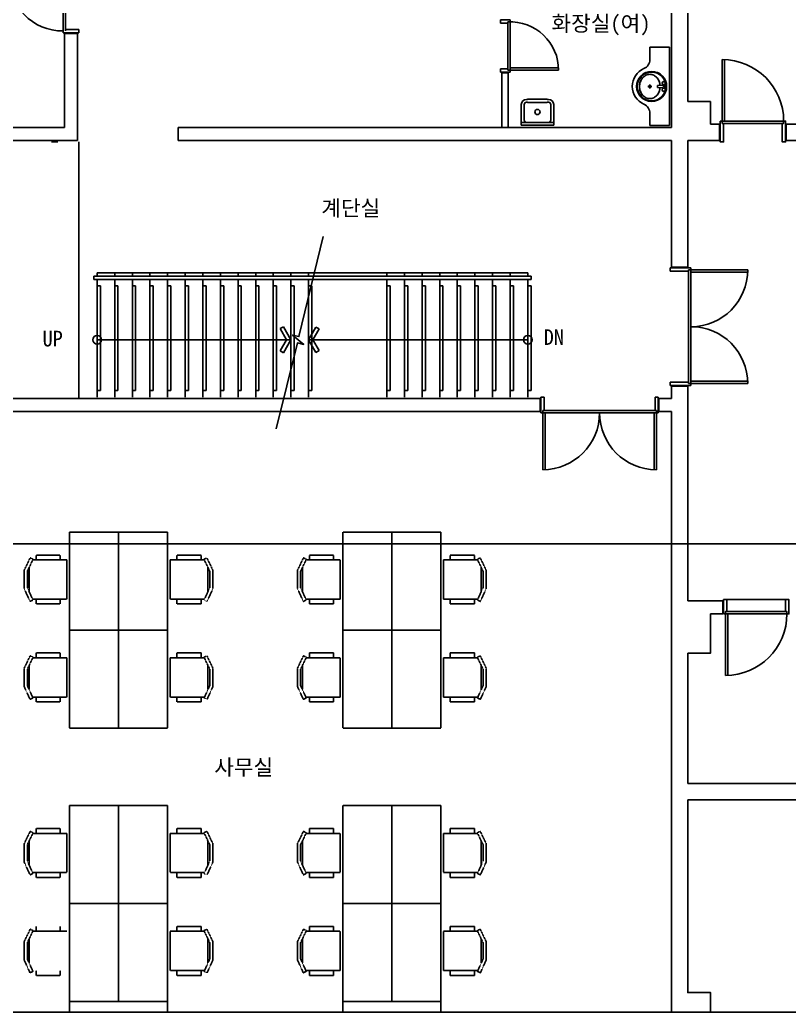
# Model space of a CAD drawing. Header units: millimetres. Extents: x 574471 to 622274, y -171951 to -139705.
# Drawn here: x 583750 to 595539, y -171711 to -156511 of the extents above; entities that cross this region are included whole.
import ezdxf
from ezdxf.enums import TextEntityAlignment as Align

# ---------------------------------------------------------------- set-up
doc = ezdxf.new("R2010")
doc.units = ezdxf.units.MM
doc.linetypes.add('A-CENTR01', pattern=[2, 1.25, -0.25, 0.25, -0.25])
doc.linetypes.add('HIDDEN', pattern=[0.375, 0.25, -0.125])
doc.layers.add('TX-PAPR', color=2, linetype='Continuous', plot=False)
doc.layers.add('TZ-BASE', color=253, linetype='Continuous')
doc.layers.add('TZ-MACL', color=6, linetype='A-CENTR01')
doc.styles.get("Standard").update_dxf_attribs({"font": 'GulimChe.ttf'})

# ---------------------------------------------------------------- blocks, each defined once
blk = doc.blocks.new('1UNIT07')
at = {"color": 0}
for p, q in [((500, 0), (0, 0)), ((0, 0), (0, -316.2048)), ((500, 0), (500, -316.2048)), ((8.8704, -44.352), (491.1296, -44.352)), ((44.352, -316.2048), (44.352, -79.8336)), ((452.3904, -316.2048), (452.3904, -79.8336)), ((79.8336, -351.6864), (97.5744, -351.6864)), ((79.8336, -396.0384), (97.5744, -396.0384)), ((97.5744, -347.2512), (399.168, -347.2512)), ((97.5744, -351.6864), (97.5744, -347.2512)), ((97.5744, -396.0384), (97.5744, -400.4736)), ((97.5744, -400.4736), (399.168, -400.4736)), ((399.168, -347.2512), (399.168, -351.6864)), ((399.168, -351.6864), (416.9088, -351.6864)), ((399.168, -396.0384), (416.9088, -396.0384)), ((399.168, -400.4736), (399.168, -396.0384))]:
    blk.add_line(p, q, dxfattribs=at)
blk.add_circle((248.3712, -204.0192), 39.9168, dxfattribs=at)
for centre, radius, start, end in [((8.8704, -35.4816), 8.8704, 180, 270), ((79.8336, -79.8336), 35.4816, 90, 180), ((416.9088, -79.8336), 35.4816, 0, 90), ((491.1296, -35.4816), 8.8704, 270, 0), ((79.8336, -316.2048), 79.8336, 180, 270), ((79.8336, -316.2048), 35.4816, 180, 270), ((416.9088, -316.2048), 35.4816, 270, 0), ((416.9088, -316.2048), 79.8336, 270, 0)]:
    blk.add_arc(centre, radius, start, end, dxfattribs=at)

msp = doc.modelspace()

# ---------------------------------------------------------------- linework, layer by layer
at = {"layer": 'TX-PAPR'}
msp.add_lwpolyline([(574470.7, -164536), (606310.7, -164536), (606310.7, -143896), (574470.7, -143896)], close=True, dxfattribs=at)
at = {"layer": 'TZ-BASE'}
for p, q in [((593733.7, -158161.2), (593733.7, -150311.2)), ((593983.7, -157761.2), (593983.7, -150711.2)), ((584413.7, -155875.8), (584413.7, -156681.8)), ((584449.6, -155861), (584449.6, -156661.3)), ((591113.7, -156511.2), (591263.7, -156511.2)), ((591113.7, -156511.2), (591113.7, -156561)), ((591227.8, -156540.5), (591227.8, -156561)), ((591263.7, -156540.5), (591227.8, -156540.5)), ((591227.8, -156540.5), (591227.8, -156561)), ((591227.8, -157281.8), (591227.8, -156540.5)), ((591263.7, -156511.2), (591263.7, -156540.5)), ((591263.7, -156540.5), (591263.7, -157281.8)), ((584413.7, -156711.2), (584413.7, -156681.8)), ((584653.7, -156711.2), (584413.7, -156711.2)), ((584449.6, -156661.3), (584653.7, -156661.3)), ((584449.6, -156681.8), (584449.6, -156661.3)), ((584653.7, -156711.2), (584653.7, -156661.3)), ((591227.8, -156561), (591113.7, -156561)), ((584433.7, -156721.2), (584633.7, -156721.2)), ((584433.7, -156721.2), (584433.7, -158161.2)), ((584633.7, -156721.2), (584633.7, -158361.2)), ((593403.7, -157120.4), (593403.7, -156931.2)), ((593403.7, -156931.2), (593703.7, -156931.2)), ((593703.7, -156931.2), (593703.7, -158131.2)), ((594513.1, -158061.2), (594513.1, -157119.9)), ((594548.3, -158061.2), (594548.3, -157120.6)), ((591113.7, -157261.3), (591113.7, -157311.2)), ((591113.7, -157261.3), (591227.8, -157261.3)), ((591263.7, -157311.2), (591113.7, -157311.2)), ((591227.8, -157261.3), (591227.8, -157281.8)), ((591227.8, -157281.8), (591263.7, -157281.8)), ((591263.7, -157246.6), (592004.1, -157246.6)), ((591263.7, -157246.6), (591263.7, -157281.8)), ((591263.7, -157281.8), (592005, -157281.8)), ((591263.7, -157281.8), (591263.7, -157311.2)), ((591133.7, -157321.2), (591133.7, -158161.2)), ((591233.7, -157321.2), (591133.7, -157321.2)), ((591233.7, -157321.2), (591233.7, -158161.2)), ((593372.7, -157531.8), (593434.7, -157531.8)), ((593403.8, -157562.2), (593403.8, -157500.2)), ((593522.2, -157517.2), (593598.7, -157510)), ((593522.2, -157545.2), (593522.2, -157517.2)), ((593598.7, -157552.4), (593522.2, -157545.2)), ((593603.2, -157505), (593603.2, -157501.9)), ((593603.2, -157560.5), (593603.2, -157557.4)), ((593631.2, -157560.5), (593631.2, -157501.9)), ((593983.7, -157761.2), (594333.7, -157761.2)), ((594333.7, -157761.2), (594333.7, -158111.2)), ((593403.7, -158131.2), (593403.7, -157942)), ((594548.3, -158061.2), (594513.1, -158061.2)), ((595454.3, -158061.2), (594548.3, -158061.2)), ((584433.7, -158161.2), (582333.7, -158161.2)), ((586173.7, -158161.2), (586173.7, -158361.2)), ((593733.7, -158161.2), (586173.7, -158161.2)), ((586173.7, -158161.2), (586173.7, -158361.2)), ((593703.7, -158131.2), (593403.7, -158131.2)), ((594333.7, -158111.2), (594473.7, -158111.2)), ((594473.7, -158111.2), (594473.7, -158361.2)), ((594533.6, -158097), (595433.8, -158097)), ((595493.7, -158111.2), (600783.7, -158111.2)), ((595493.7, -158111.2), (595493.7, -158361.2)), ((584633.7, -158361.2), (579633.7, -158361.2)), ((584333.7, -158381.2), (584233.7, -158381.2)), ((584653.7, -158381.2), (584653.7, -162311.2)), ((593733.7, -158361.2), (586173.7, -158361.2)), ((593733.7, -158361.2), (593733.7, -160301.2)), ((593983.7, -158361.2), (593983.7, -160301.2)), ((593983.7, -158361.2), (594473.7, -158361.2)), ((594333.7, -158361.2), (593983.7, -158361.2)), ((595493.7, -158361.2), (601473.7, -158361.2)), ((593713.7, -160361), (593713.7, -160311.2)), ((594033.7, -160311.2), (593713.7, -160311.2)), ((593983.7, -160301.2), (593733.7, -160301.2)), ((593997.8, -160361), (593997.8, -160340.5)), ((593997.8, -160340.5), (594033.7, -160340.5)), ((594033.7, -160340.5), (594033.7, -160311.2)), ((594033.7, -160375.8), (594033.7, -160340.5)), ((594033.7, -160340.5), (594904.3, -160340.5)), ((584883.7, -160436.2), (591583.7, -160436.2)), ((584883.7, -160486.2), (584883.7, -160436.2)), ((584883.7, -160486.2), (591583.7, -160486.2)), ((584933.7, -160386.2), (591533.7, -160386.2)), ((584933.7, -160436.2), (584933.7, -160386.2)), ((584933.7, -162291.2), (584933.7, -160486.2)), ((585203.7, -160436.2), (585203.7, -160386.2)), ((585203.7, -162291.2), (585203.7, -160486.2)), ((585473.7, -160436.2), (585473.7, -160386.2)), ((585473.7, -162291.2), (585473.7, -160486.2)), ((585743.7, -160436.2), (585743.7, -160386.2)), ((585743.7, -162291.2), (585743.7, -160486.2)), ((586013.7, -160436.2), (586013.7, -160386.2)), ((586013.7, -162291.2), (586013.7, -160486.2)), ((586283.7, -160436.2), (586283.7, -160386.2)), ((586283.7, -162291.2), (586283.7, -160486.2)), ((586553.7, -160436.2), (586553.7, -160386.2)), ((586553.7, -162291.2), (586553.7, -160486.2)), ((586823.7, -160436.2), (586823.7, -160386.2)), ((586823.7, -162291.2), (586823.7, -160486.2)), ((587093.7, -160436.2), (587093.7, -160386.2)), ((587093.7, -162291.2), (587093.7, -160486.2)), ((587363.7, -160436.2), (587363.7, -160386.2)), ((587363.7, -162291.2), (587363.7, -160486.2)), ((587633.7, -160436.2), (587633.7, -160386.2)), ((587633.7, -162291.2), (587633.7, -160486.2)), ((587903.7, -160436.2), (587903.7, -160386.2)), ((587903.7, -162291.2), (587903.7, -160486.2)), ((588173.7, -160436.2), (588173.7, -160386.2)), ((588173.7, -162291.2), (588173.7, -160486.2)), ((589373.7, -160436.2), (589373.7, -160386.2)), ((589373.7, -162291.2), (589373.7, -160486.2)), ((589643.7, -160436.2), (589643.7, -160386.2)), ((589643.7, -162291.2), (589643.7, -160486.2)), ((589913.7, -160436.2), (589913.7, -160386.2)), ((589913.7, -162291.2), (589913.7, -160486.2)), ((590183.7, -160436.2), (590183.7, -160386.2)), ((590183.7, -162291.2), (590183.7, -160486.2)), ((590453.7, -160436.2), (590453.7, -160386.2)), ((590453.7, -162291.2), (590453.7, -160486.2)), ((590723.7, -160436.2), (590723.7, -160386.2)), ((590723.7, -162291.2), (590723.7, -160486.2)), ((590993.7, -160436.2), (590993.7, -160386.2)), ((590993.7, -162291.2), (590993.7, -160486.2)), ((591263.7, -160436.2), (591263.7, -160386.2)), ((591263.7, -162291.2), (591263.7, -160486.2)), ((591533.7, -160436.2), (591533.7, -160386.2)), ((591533.7, -162291.2), (591533.7, -160486.2)), ((591583.7, -160486.2), (591583.7, -160436.2)), ((593713.7, -160361), (593997.8, -160361)), ((593997.8, -162061.3), (593997.8, -160361)), ((594033.7, -160375.8), (594903.6, -160375.8)), ((594033.7, -160375.8), (594033.7, -162046.6)), ((584983.7, -160586.2), (584933.7, -160586.2)), ((584983.7, -162191.2), (584983.7, -160586.2)), ((585253.7, -160586.2), (585203.7, -160586.2)), ((585253.7, -162191.2), (585253.7, -160586.2)), ((585523.7, -160586.2), (585473.7, -160586.2)), ((585523.7, -162191.2), (585523.7, -160586.2)), ((585793.7, -160586.2), (585743.7, -160586.2)), ((585793.7, -162191.2), (585793.7, -160586.2)), ((586063.7, -160586.2), (586013.7, -160586.2)), ((586063.7, -162191.2), (586063.7, -160586.2)), ((586333.7, -160586.2), (586283.7, -160586.2)), ((586333.7, -162191.2), (586333.7, -160586.2)), ((586603.7, -160586.2), (586553.7, -160586.2)), ((586603.7, -162191.2), (586603.7, -160586.2)), ((586873.7, -160586.2), (586823.7, -160586.2)), ((586873.7, -162191.2), (586873.7, -160586.2)), ((587143.7, -160586.2), (587093.7, -160586.2)), ((587143.7, -162191.2), (587143.7, -160586.2)), ((587413.7, -160586.2), (587363.7, -160586.2)), ((587413.7, -162191.2), (587413.7, -160586.2)), ((587683.7, -160586.2), (587633.7, -160586.2)), ((587683.7, -162191.2), (587683.7, -160586.2)), ((587953.7, -160586.2), (587903.7, -160586.2)), ((587953.7, -162191.2), (587953.7, -160586.2)), ((588223.7, -160586.2), (588173.7, -160586.2)), ((588223.7, -162191.2), (588223.7, -160586.2)), ((589423.7, -160586.2), (589373.7, -160586.2)), ((589423.7, -162191.2), (589423.7, -160586.2)), ((589693.7, -160586.2), (589643.7, -160586.2)), ((589693.7, -162191.2), (589693.7, -160586.2)), ((589963.7, -160586.2), (589913.7, -160586.2)), ((589963.7, -162191.2), (589963.7, -160586.2)), ((590233.7, -160586.2), (590183.7, -160586.2)), ((590233.7, -162191.2), (590233.7, -160586.2)), ((590503.7, -160586.2), (590453.7, -160586.2)), ((590503.7, -162191.2), (590503.7, -160586.2)), ((590773.7, -160586.2), (590723.7, -160586.2)), ((590773.7, -162191.2), (590773.7, -160586.2)), ((591043.7, -160586.2), (590993.7, -160586.2)), ((591043.7, -162191.2), (591043.7, -160586.2)), ((591313.7, -160586.2), (591263.7, -160586.2)), ((591313.7, -162191.2), (591313.7, -160586.2)), ((591583.7, -160586.2), (591533.7, -160586.2)), ((591583.7, -162191.2), (591583.7, -160586.2)), ((587788.4, -161211.4), (587738.7, -161240.1)), ((587738.7, -161240.1), (587837.7, -161411.5)), ((587903.7, -161411.2), (587788.4, -161211.4)), ((588173.7, -161411.2), (588285.7, -161217.2)), ((588335.4, -161245.8), (588239.7, -161411.5)), ((588285.7, -161217.2), (588335.4, -161245.8)), ((587903.7, -161411.2), (584933.7, -161411.2)), ((587738.7, -161582.3), (587837.7, -161410.8)), ((587903.7, -161411.2), (587788.4, -161610.9)), ((591533.7, -161411.2), (588173.7, -161411.2)), ((588173.7, -161411.2), (588285.7, -161605.2)), ((588335.4, -161576.5), (588239.7, -161410.8)), ((587788.4, -161610.9), (587738.7, -161582.3)), ((588285.7, -161605.2), (588335.4, -161576.5)), ((593713.7, -162061.3), (593713.7, -162111.2)), ((593713.7, -162061.3), (593997.8, -162061.3)), ((594033.7, -162111.2), (593713.7, -162111.2)), ((593733.7, -162121.2), (593733.7, -162311.2)), ((593983.7, -162121.2), (593733.7, -162121.2)), ((593983.7, -162121.2), (593983.7, -165411.2)), ((593997.8, -162061.3), (593997.8, -162081.8)), ((593997.8, -162081.8), (594033.7, -162081.8)), ((594033.7, -162046.6), (594033.7, -162081.8)), ((594033.7, -162046.6), (594903.6, -162046.6)), ((594033.7, -162081.8), (594904.3, -162081.8)), ((594033.7, -162081.8), (594033.7, -162111.2)), ((581733.7, -162311.2), (591723.7, -162311.2)), ((584933.7, -162191.2), (584983.7, -162191.2)), ((585203.7, -162191.2), (585253.7, -162191.2)), ((585473.7, -162191.2), (585523.7, -162191.2)), ((585743.7, -162191.2), (585793.7, -162191.2)), ((586013.7, -162191.2), (586063.7, -162191.2)), ((586283.7, -162191.2), (586333.7, -162191.2)), ((586553.7, -162191.2), (586603.7, -162191.2)), ((586823.7, -162191.2), (586873.7, -162191.2)), ((587093.7, -162191.2), (587143.7, -162191.2)), ((587363.7, -162191.2), (587413.7, -162191.2)), ((587633.7, -162191.2), (587683.7, -162191.2)), ((587903.7, -162191.2), (587953.7, -162191.2)), ((588173.7, -162191.2), (588223.7, -162191.2)), ((589373.7, -162191.2), (589423.7, -162191.2)), ((589643.7, -162191.2), (589693.7, -162191.2)), ((589913.7, -162191.2), (589963.7, -162191.2)), ((590183.7, -162191.2), (590233.7, -162191.2)), ((590453.7, -162191.2), (590503.7, -162191.2)), ((590723.7, -162191.2), (590773.7, -162191.2)), ((590993.7, -162191.2), (591043.7, -162191.2)), ((591263.7, -162191.2), (591313.7, -162191.2)), ((591533.7, -162191.2), (591583.7, -162191.2)), ((591723.7, -162511.2), (591723.7, -162311.2)), ((591783.6, -162291.2), (591733.7, -162291.2)), ((591733.7, -162531.2), (591733.7, -162291.2)), ((591783.6, -162291.2), (591733.7, -162291.2)), ((591783.6, -162291.2), (591783.6, -162495.3)), ((593483.8, -162291.2), (593533.7, -162291.2)), ((593483.8, -162291.2), (593483.8, -162495.3)), ((593533.7, -162531.2), (593533.7, -162291.2)), ((593543.7, -162311.2), (593733.7, -162311.2)), ((593543.7, -162511.2), (593543.7, -162311.2)), ((581933.7, -162511.2), (591723.7, -162511.2)), ((591763.1, -162531.2), (591733.7, -162531.2)), ((591783.6, -162495.3), (591763.1, -162495.3)), ((591763.1, -162495.3), (591763.1, -162531.2)), ((591798.3, -162531.2), (591763.1, -162531.2)), ((591763.1, -162531.2), (591763.1, -163401.8)), ((591783.6, -162495.3), (593483.8, -162495.3)), ((591798.3, -162531.2), (591798.3, -163401.1)), ((593469.1, -162531.2), (591798.3, -162531.2)), ((593469.1, -162531.2), (593504.3, -162531.2)), ((593469.1, -162531.2), (593469.1, -163401.1)), ((593483.8, -162495.3), (593504.3, -162495.3)), ((593504.3, -162495.3), (593504.3, -162531.2)), ((593504.3, -162531.2), (593504.3, -163401.8)), ((593504.3, -162531.2), (593533.7, -162531.2)), ((593543.7, -162511.2), (593733.7, -162511.2)), ((593733.7, -162511.2), (593733.7, -171711.2)), ((593983.7, -165411.2), (594523.7, -165411.2)), ((594523.7, -165611.2), (594523.7, -165411.2)), ((595483.8, -165391.2), (594583.6, -165391.2)), ((594333.7, -165611.2), (594523.7, -165611.2)), ((594563.1, -165611.2), (594563.1, -166552.4)), ((594598.3, -165611.2), (594563.1, -165611.2)), ((595504.3, -165611.2), (594580.7, -165611.2)), ((595494.1, -165575.3), (594583.6, -165575.3)), ((594598.3, -165611.2), (594598.3, -166551.8)), ((593983.7, -166211.2), (593983.7, -168211.2)), ((593983.7, -168211.2), (595933.7, -168211.2)), ((593983.7, -168461.2), (602323.7, -168461.2))]:
    msp.add_line(p, q, dxfattribs=at)
at = {"layer": 'TZ-BASE', "linetype": 'HIDDEN'}
for p, q in [((584512.3, -164358.6, -0.4), (584512.3, -165858.6, -0.4)), ((585262.3, -164358.6, -0.4), (584512.3, -164358.6, -0.4)), ((585262.3, -164358.6, -0.4), (585262.3, -165858.6, -0.4)), ((585262.3, -164358.6, -0.4), (585262.3, -165858.6, -0.4)), ((585262.3, -164358.6, -0.4), (586012.3, -164358.6, -0.4)), ((586012.3, -164358.6, -0.4), (586012.3, -165858.6, -0.4)), ((588700.3, -164358.6, -0.4), (588700.3, -165858.6, -0.4)), ((589450.3, -164358.6, -0.4), (588700.3, -164358.6, -0.4)), ((589450.3, -164358.6, -0.4), (589450.3, -165858.6, -0.4)), ((589450.3, -164358.6, -0.4), (589450.3, -165858.6, -0.4)), ((589450.3, -164358.6, -0.4), (590200.3, -164358.6, -0.4)), ((590200.3, -164358.6, -0.4), (590200.3, -165858.6, -0.4)), ((583815.1, -164944.9, -0.4), (583908.1, -164752.4, -0.4)), ((583908.1, -164752.4, -0.4), (583953.1, -164774.2, -0.4)), ((584368.5, -164708.7, -0.4), (583998.1, -164708.7, -0.4)), ((583998.1, -164783.7, -0.4), (583998.1, -164708.7, -0.4)), ((584368.5, -164783.7, -0.4), (584368.5, -164708.7, -0.4)), ((586156.2, -164708.7, -0.4), (586526.6, -164708.7, -0.4)), ((586156.2, -164783.7, -0.4), (586156.2, -164708.7, -0.4)), ((586526.6, -164783.7, -0.4), (586526.6, -164708.7, -0.4)), ((586616.6, -164752.4, -0.4), (586571.6, -164774.2, -0.4)), ((586709.6, -164944.9, -0.4), (586616.6, -164752.4, -0.4)), ((588003, -164944.9, -0.4), (588096, -164752.4, -0.4)), ((588096, -164752.4, -0.4), (588141, -164774.2, -0.4)), ((588186, -164783.7, -0.4), (588186, -164708.7, -0.4)), ((588556.4, -164708.7, -0.4), (588186, -164708.7, -0.4)), ((588556.4, -164783.7, -0.4), (588556.4, -164708.7, -0.4)), ((590344.1, -164708.7, -0.4), (590714.5, -164708.7, -0.4)), ((590344.1, -164783.7, -0.4), (590344.1, -164708.7, -0.4)), ((590714.5, -164783.7, -0.4), (590714.5, -164708.7, -0.4)), ((590804.5, -164752.4, -0.4), (590759.5, -164774.2, -0.4)), ((590897.5, -164944.9, -0.4), (590804.5, -164752.4, -0.4)), ((583865.1, -164956.4, -0.4), (583953.1, -164774.2, -0.4)), ((583894, -164897.7, -0.4), (583894, -165269.7, -0.4)), ((584469, -164783.7, -0.4), (583948.5, -164783.7, -0.4)), ((584469, -165383.7, -0.4), (584469, -164783.7, -0.4)), ((586055.7, -165383.7, -0.4), (586055.7, -164783.7, -0.4)), ((586055.7, -164783.7, -0.4), (586576.2, -164783.7, -0.4)), ((586659.6, -164956.4, -0.4), (586571.6, -164774.2, -0.4)), ((586630.7, -164897.7, -0.4), (586630.7, -165269.7, -0.4)), ((588053, -164956.4, -0.4), (588141, -164774.2, -0.4)), ((588081.9, -164897.7, -0.4), (588081.9, -165269.7, -0.4)), ((588656.9, -164783.7, -0.4), (588136.4, -164783.7, -0.4)), ((588656.9, -165383.7, -0.4), (588656.9, -164783.7, -0.4)), ((590243.6, -164783.7, -0.4), (590764.1, -164783.7, -0.4)), ((590243.6, -165383.7, -0.4), (590243.6, -164783.7, -0.4)), ((590847.5, -164956.4, -0.4), (590759.5, -164774.2, -0.4)), ((590818.6, -164897.7, -0.4), (590818.6, -165269.7, -0.4)), ((583815.1, -165221.1, -0.4), (583815.1, -164944.9, -0.4)), ((583865.1, -165210.2, -0.4), (583865.1, -164956.4, -0.4)), ((586659.6, -165210.2, -0.4), (586659.6, -164956.4, -0.4)), ((586709.6, -165221.1, -0.4), (586709.6, -164944.9, -0.4)), ((588003, -165221.1, -0.4), (588003, -164944.9, -0.4)), ((588053, -165210.2, -0.4), (588053, -164956.4, -0.4)), ((590847.5, -165210.2, -0.4), (590847.5, -164956.4, -0.4)), ((590897.5, -165221.1, -0.4), (590897.5, -164944.9, -0.4)), ((583905.6, -165419.3, -0.4), (583815.1, -165221.1, -0.4)), ((583951.1, -165398.5, -0.4), (583865.1, -165210.2, -0.4)), ((586573.6, -165398.5, -0.4), (586659.6, -165210.2, -0.4)), ((586619.1, -165419.3, -0.4), (586709.6, -165221.1, -0.4)), ((588093.5, -165419.3, -0.4), (588003, -165221.1, -0.4)), ((588139, -165398.5, -0.4), (588053, -165210.2, -0.4)), ((590761.6, -165398.5, -0.4), (590847.5, -165210.2, -0.4)), ((590807.1, -165419.3, -0.4), (590897.5, -165221.1, -0.4)), ((583905.6, -165419.3, -0.4), (583951.1, -165398.5, -0.4)), ((583944.3, -165383.7, -0.4), (584469, -165383.7, -0.4)), ((583998.1, -165383.7, -0.4), (583998.1, -165458.7, -0.4)), ((584368.5, -165458.7, -0.4), (583998.1, -165458.7, -0.4)), ((584368.5, -165383.7, -0.4), (584368.5, -165458.7, -0.4)), ((586580.4, -165383.7, -0.4), (586055.7, -165383.7, -0.4)), ((586156.2, -165383.7, -0.4), (586156.2, -165458.7, -0.4)), ((586156.2, -165458.7, -0.4), (586526.6, -165458.7, -0.4)), ((586526.6, -165383.7, -0.4), (586526.6, -165458.7, -0.4)), ((586619.1, -165419.3, -0.4), (586573.6, -165398.5, -0.4)), ((588093.5, -165419.3, -0.4), (588139, -165398.5, -0.4)), ((588132.2, -165383.7, -0.4), (588656.9, -165383.7, -0.4)), ((588186, -165383.7, -0.4), (588186, -165458.7, -0.4)), ((588556.4, -165458.7, -0.4), (588186, -165458.7, -0.4)), ((588556.4, -165383.7, -0.4), (588556.4, -165458.7, -0.4)), ((590768.3, -165383.7, -0.4), (590243.6, -165383.7, -0.4)), ((590344.1, -165383.7, -0.4), (590344.1, -165458.7, -0.4)), ((590344.1, -165458.7, -0.4), (590714.5, -165458.7, -0.4)), ((590714.5, -165383.7, -0.4), (590714.5, -165458.7, -0.4)), ((590807.1, -165419.3, -0.4), (590761.6, -165398.5, -0.4)), ((584512.3, -165858.6, -0.4), (584512.3, -167358.6, -0.4)), ((585262.3, -165858.6, -0.4), (584512.3, -165858.6, -0.4)), ((585262.3, -165858.6, -0.4), (584512.3, -165858.6, -0.4)), ((585262.3, -165858.6, -0.4), (585262.3, -167358.6, -0.4)), ((585262.3, -165858.6, -0.4), (585262.3, -167358.6, -0.4)), ((585262.3, -165858.6, -0.4), (586012.3, -165858.6, -0.4)), ((585262.3, -165858.6, -0.4), (586012.3, -165858.6, -0.4)), ((586012.3, -165858.6, -0.4), (586012.3, -167358.6, -0.4)), ((588700.3, -165858.6, -0.4), (588700.3, -167358.6, -0.4)), ((589450.3, -165858.6, -0.4), (588700.3, -165858.6, -0.4)), ((589450.3, -165858.6, -0.4), (588700.3, -165858.6, -0.4)), ((589450.3, -165858.6, -0.4), (589450.3, -167358.6, -0.4)), ((589450.3, -165858.6, -0.4), (589450.3, -167358.6, -0.4)), ((589450.3, -165858.6, -0.4), (590200.3, -165858.6, -0.4)), ((589450.3, -165858.6, -0.4), (590200.3, -165858.6, -0.4)), ((590200.3, -165858.6, -0.4), (590200.3, -167358.6, -0.4)), ((583815.1, -166444.9, -0.4), (583908.1, -166252.4, -0.4)), ((583865.1, -166456.4, -0.4), (583953.1, -166274.2, -0.4)), ((583908.1, -166252.4, -0.4), (583953.1, -166274.2, -0.4)), ((584469, -166283.7, -0.4), (583948.5, -166283.7, -0.4)), ((584368.5, -166208.7, -0.4), (583998.1, -166208.7, -0.4)), ((583998.1, -166283.7, -0.4), (583998.1, -166208.7, -0.4)), ((584368.5, -166283.7, -0.4), (584368.5, -166208.7, -0.4)), ((584469, -166883.7, -0.4), (584469, -166283.7, -0.4)), ((586055.7, -166283.7, -0.4), (586576.2, -166283.7, -0.4)), ((586055.7, -166883.7, -0.4), (586055.7, -166283.7, -0.4)), ((586156.2, -166208.7, -0.4), (586526.6, -166208.7, -0.4)), ((586156.2, -166283.7, -0.4), (586156.2, -166208.7, -0.4)), ((586526.6, -166283.7, -0.4), (586526.6, -166208.7, -0.4)), ((586616.6, -166252.4, -0.4), (586571.6, -166274.2, -0.4)), ((586659.6, -166456.4, -0.4), (586571.6, -166274.2, -0.4)), ((586709.6, -166444.9, -0.4), (586616.6, -166252.4, -0.4)), ((588003, -166444.9, -0.4), (588096, -166252.4, -0.4)), ((588053, -166456.4, -0.4), (588141, -166274.2, -0.4)), ((588096, -166252.4, -0.4), (588141, -166274.2, -0.4)), ((588656.9, -166283.7, -0.4), (588136.4, -166283.7, -0.4)), ((588186, -166283.7, -0.4), (588186, -166208.7, -0.4)), ((588556.4, -166208.7, -0.4), (588186, -166208.7, -0.4)), ((588556.4, -166283.7, -0.4), (588556.4, -166208.7, -0.4)), ((588656.9, -166883.7, -0.4), (588656.9, -166283.7, -0.4)), ((590243.6, -166283.7, -0.4), (590764.1, -166283.7, -0.4)), ((590243.6, -166883.7, -0.4), (590243.6, -166283.7, -0.4)), ((590344.1, -166283.7, -0.4), (590344.1, -166208.7, -0.4)), ((590344.1, -166208.7, -0.4), (590714.5, -166208.7, -0.4)), ((590714.5, -166283.7, -0.4), (590714.5, -166208.7, -0.4)), ((590804.5, -166252.4, -0.4), (590759.5, -166274.2, -0.4)), ((590847.5, -166456.4, -0.4), (590759.5, -166274.2, -0.4)), ((590897.5, -166444.9, -0.4), (590804.5, -166252.4, -0.4)), ((583894, -166397.7, -0.4), (583894, -166769.7, -0.4)), ((586630.7, -166397.7, -0.4), (586630.7, -166769.7, -0.4)), ((588081.9, -166397.7, -0.4), (588081.9, -166769.7, -0.4)), ((590818.6, -166397.7, -0.4), (590818.6, -166769.7, -0.4)), ((583815.1, -166721.1, -0.4), (583815.1, -166444.9, -0.4)), ((583865.1, -166710.2, -0.4), (583865.1, -166456.4, -0.4)), ((586659.6, -166710.2, -0.4), (586659.6, -166456.4, -0.4)), ((586709.6, -166721.1, -0.4), (586709.6, -166444.9, -0.4)), ((588003, -166721.1, -0.4), (588003, -166444.9, -0.4)), ((588053, -166710.2, -0.4), (588053, -166456.4, -0.4)), ((590847.5, -166710.2, -0.4), (590847.5, -166456.4, -0.4)), ((590897.5, -166721.1, -0.4), (590897.5, -166444.9, -0.4)), ((583905.6, -166919.3, -0.4), (583815.1, -166721.1, -0.4)), ((583951.1, -166898.5, -0.4), (583865.1, -166710.2, -0.4)), ((586573.6, -166898.5, -0.4), (586659.6, -166710.2, -0.4)), ((586619.1, -166919.3, -0.4), (586709.6, -166721.1, -0.4)), ((588093.5, -166919.3, -0.4), (588003, -166721.1, -0.4)), ((588139, -166898.5, -0.4), (588053, -166710.2, -0.4)), ((590761.6, -166898.5, -0.4), (590847.5, -166710.2, -0.4)), ((590807.1, -166919.3, -0.4), (590897.5, -166721.1, -0.4)), ((583944.3, -166883.7, -0.4), (584469, -166883.7, -0.4)), ((583998.1, -166883.7, -0.4), (583998.1, -166958.7, -0.4)), ((584368.5, -166883.7, -0.4), (584368.5, -166958.7, -0.4)), ((586580.4, -166883.7, -0.4), (586055.7, -166883.7, -0.4)), ((586156.2, -166883.7, -0.4), (586156.2, -166958.7, -0.4)), ((586526.6, -166883.7, -0.4), (586526.6, -166958.7, -0.4)), ((588132.2, -166883.7, -0.4), (588656.9, -166883.7, -0.4)), ((588186, -166883.7, -0.4), (588186, -166958.7, -0.4)), ((588556.4, -166883.7, -0.4), (588556.4, -166958.7, -0.4)), ((590768.3, -166883.7, -0.4), (590243.6, -166883.7, -0.4)), ((590344.1, -166883.7, -0.4), (590344.1, -166958.7, -0.4)), ((590714.5, -166883.7, -0.4), (590714.5, -166958.7, -0.4)), ((583905.6, -166919.3, -0.4), (583951.1, -166898.5, -0.4)), ((584368.5, -166958.7, -0.4), (583998.1, -166958.7, -0.4)), ((586156.2, -166958.7, -0.4), (586526.6, -166958.7, -0.4)), ((586619.1, -166919.3, -0.4), (586573.6, -166898.5, -0.4)), ((588093.5, -166919.3, -0.4), (588139, -166898.5, -0.4)), ((588556.4, -166958.7, -0.4), (588186, -166958.7, -0.4)), ((590344.1, -166958.7, -0.4), (590714.5, -166958.7, -0.4)), ((590807.1, -166919.3, -0.4), (590761.6, -166898.5, -0.4)), ((586012.3, -167358.6, -0.4), (584512.3, -167358.6, -0.4)), ((589450.3, -167358.6, -0.4), (588700.3, -167358.6, -0.4)), ((589450.3, -167358.6, -0.4), (590200.3, -167358.6, -0.4)), ((584512.3, -168547.1, -0.4), (584512.3, -170047.1, -0.4)), ((585262.3, -168547.1, -0.4), (584512.3, -168547.1, -0.4)), ((585262.3, -168547.1, -0.4), (585262.3, -170047.1, -0.4)), ((585262.3, -168547.1, -0.4), (585262.3, -170047.1, -0.4)), ((585262.3, -168547.1, -0.4), (586012.3, -168547.1, -0.4)), ((586012.3, -168547.1, -0.4), (586012.3, -170047.1, -0.4)), ((588700.3, -168547.1, -0.4), (588700.3, -170047.1, -0.4)), ((589450.3, -168547.1, -0.4), (588700.3, -168547.1, -0.4)), ((589450.3, -168547.1, -0.4), (589450.3, -170047.1, -0.4)), ((589450.3, -168547.1, -0.4), (589450.3, -170047.1, -0.4)), ((589450.3, -168547.1, -0.4), (590200.3, -168547.1, -0.4)), ((590200.3, -168547.1, -0.4), (590200.3, -170047.1, -0.4)), ((583815.1, -169133.5, -0.4), (583908.1, -168941, -0.4)), ((583865.1, -169144.9, -0.4), (583953.1, -168962.7, -0.4)), ((583908.1, -168941, -0.4), (583953.1, -168962.7, -0.4)), ((584469, -168972.3, -0.4), (583948.5, -168972.3, -0.4)), ((583998.1, -168972.3, -0.4), (583998.1, -168897.3, -0.4)), ((584368.5, -168897.3, -0.4), (583998.1, -168897.3, -0.4)), ((584368.5, -168972.3, -0.4), (584368.5, -168897.3, -0.4)), ((584469, -169572.3, -0.4), (584469, -168972.3, -0.4)), ((586055.7, -169572.3, -0.4), (586055.7, -168972.3, -0.4)), ((586055.7, -168972.3, -0.4), (586576.2, -168972.3, -0.4)), ((586156.2, -168972.3, -0.4), (586156.2, -168897.3, -0.4)), ((586156.2, -168897.3, -0.4), (586526.6, -168897.3, -0.4)), ((586526.6, -168972.3, -0.4), (586526.6, -168897.3, -0.4)), ((586616.6, -168941, -0.4), (586571.6, -168962.7, -0.4)), ((586659.6, -169144.9, -0.4), (586571.6, -168962.7, -0.4)), ((586709.6, -169133.5, -0.4), (586616.6, -168941, -0.4)), ((588003, -169133.5, -0.4), (588096, -168941, -0.4)), ((588053, -169144.9, -0.4), (588141, -168962.7, -0.4)), ((588096, -168941, -0.4), (588141, -168962.7, -0.4)), ((588656.9, -168972.3, -0.4), (588136.4, -168972.3, -0.4)), ((588186, -168972.3, -0.4), (588186, -168897.3, -0.4)), ((588556.4, -168897.3, -0.4), (588186, -168897.3, -0.4)), ((588556.4, -168972.3, -0.4), (588556.4, -168897.3, -0.4)), ((588656.9, -169572.3, -0.4), (588656.9, -168972.3, -0.4)), ((590243.6, -169572.3, -0.4), (590243.6, -168972.3, -0.4)), ((590243.6, -168972.3, -0.4), (590764.1, -168972.3, -0.4)), ((590344.1, -168972.3, -0.4), (590344.1, -168897.3, -0.4)), ((590344.1, -168897.3, -0.4), (590714.5, -168897.3, -0.4)), ((590714.5, -168972.3, -0.4), (590714.5, -168897.3, -0.4)), ((590804.5, -168941, -0.4), (590759.5, -168962.7, -0.4)), ((590847.5, -169144.9, -0.4), (590759.5, -168962.7, -0.4)), ((590897.5, -169133.5, -0.4), (590804.5, -168941, -0.4)), ((583815.1, -169409.6, -0.4), (583815.1, -169133.5, -0.4)), ((583865.1, -169398.8, -0.4), (583865.1, -169144.9, -0.4)), ((583894, -169086.3, -0.4), (583894, -169458.3, -0.4)), ((586630.7, -169086.3, -0.4), (586630.7, -169458.3, -0.4)), ((586659.6, -169398.8, -0.4), (586659.6, -169144.9, -0.4)), ((586709.6, -169409.6, -0.4), (586709.6, -169133.5, -0.4)), ((588003, -169409.6, -0.4), (588003, -169133.5, -0.4)), ((588053, -169398.8, -0.4), (588053, -169144.9, -0.4)), ((588081.9, -169086.3, -0.4), (588081.9, -169458.3, -0.4)), ((590818.6, -169086.3, -0.4), (590818.6, -169458.3, -0.4)), ((590847.5, -169398.8, -0.4), (590847.5, -169144.9, -0.4)), ((590897.5, -169409.6, -0.4), (590897.5, -169133.5, -0.4)), ((583905.6, -169607.8, -0.4), (583815.1, -169409.6, -0.4)), ((583951.1, -169587.1, -0.4), (583865.1, -169398.8, -0.4)), ((586573.6, -169587.1, -0.4), (586659.6, -169398.8, -0.4)), ((586619.1, -169607.8, -0.4), (586709.6, -169409.6, -0.4)), ((588093.5, -169607.8, -0.4), (588003, -169409.6, -0.4)), ((588139, -169587.1, -0.4), (588053, -169398.8, -0.4)), ((590761.6, -169587.1, -0.4), (590847.5, -169398.8, -0.4)), ((590807.1, -169607.8, -0.4), (590897.5, -169409.6, -0.4)), ((583905.6, -169607.8, -0.4), (583951.1, -169587.1, -0.4)), ((583944.3, -169572.3, -0.4), (584469, -169572.3, -0.4)), ((583998.1, -169572.3, -0.4), (583998.1, -169647.3, -0.4)), ((584368.5, -169572.3, -0.4), (584368.5, -169647.3, -0.4)), ((586580.4, -169572.3, -0.4), (586055.7, -169572.3, -0.4)), ((586156.2, -169572.3, -0.4), (586156.2, -169647.3, -0.4)), ((586526.6, -169572.3, -0.4), (586526.6, -169647.3, -0.4)), ((586619.1, -169607.8, -0.4), (586573.6, -169587.1, -0.4)), ((588093.5, -169607.8, -0.4), (588139, -169587.1, -0.4)), ((588132.2, -169572.3, -0.4), (588656.9, -169572.3, -0.4)), ((588186, -169572.3, -0.4), (588186, -169647.3, -0.4)), ((588556.4, -169572.3, -0.4), (588556.4, -169647.3, -0.4)), ((590768.3, -169572.3, -0.4), (590243.6, -169572.3, -0.4)), ((590344.1, -169572.3, -0.4), (590344.1, -169647.3, -0.4)), ((590714.5, -169572.3, -0.4), (590714.5, -169647.3, -0.4)), ((590807.1, -169607.8, -0.4), (590761.6, -169587.1, -0.4)), ((584368.5, -169647.3, -0.4), (583998.1, -169647.3, -0.4)), ((586156.2, -169647.3, -0.4), (586526.6, -169647.3, -0.4)), ((588556.4, -169647.3, -0.4), (588186, -169647.3, -0.4)), ((590344.1, -169647.3, -0.4), (590714.5, -169647.3, -0.4)), ((585262.3, -170047.1, -0.4), (584512.3, -170047.1, -0.4)), ((584512.3, -170047.1, -0.4), (584512.3, -171547.1, -0.4)), ((585262.3, -170047.1, -0.4), (584512.3, -170047.1, -0.4)), ((585262.3, -170047.1, -0.4), (585262.3, -171547.1, -0.4)), ((585262.3, -170047.1, -0.4), (585262.3, -171547.1, -0.4)), ((585262.3, -170047.1, -0.4), (586012.3, -170047.1, -0.4)), ((585262.3, -170047.1, -0.4), (586012.3, -170047.1, -0.4)), ((586012.3, -170047.1, -0.4), (586012.3, -171547.1, -0.4)), ((589450.3, -170047.1, -0.4), (588700.3, -170047.1, -0.4)), ((588700.3, -170047.1, -0.4), (588700.3, -171547.1, -0.4)), ((589450.3, -170047.1, -0.4), (588700.3, -170047.1, -0.4)), ((589450.3, -170047.1, -0.4), (589450.3, -171547.1, -0.4)), ((589450.3, -170047.1, -0.4), (589450.3, -171547.1, -0.4)), ((589450.3, -170047.1, -0.4), (590200.3, -170047.1, -0.4)), ((589450.3, -170047.1, -0.4), (590200.3, -170047.1, -0.4)), ((590200.3, -170047.1, -0.4), (590200.3, -171547.1, -0.4)), ((583815.1, -170633.5, -0.4), (583908.1, -170441, -0.4)), ((583865.1, -170644.9, -0.4), (583953.1, -170462.7, -0.4)), ((583908.1, -170441, -0.4), (583953.1, -170462.7, -0.4)), ((584469, -170472.3, -0.4), (583948.5, -170472.3, -0.4)), ((583998.1, -170472.3, -0.4), (583998.1, -170397.3, -0.4)), ((584368.5, -170472.3, -0.4), (584368.5, -170397.3, -0.4)), ((586055.7, -171072.3, -0.4), (586055.7, -170472.3, -0.4)), ((586055.7, -170472.3, -0.4), (586576.2, -170472.3, -0.4)), ((586156.2, -170472.3, -0.4), (586156.2, -170397.3, -0.4)), ((586156.2, -170397.3, -0.4), (586526.6, -170397.3, -0.4)), ((586526.6, -170472.3, -0.4), (586526.6, -170397.3, -0.4)), ((586616.6, -170441, -0.4), (586571.6, -170462.7, -0.4)), ((586659.6, -170644.9, -0.4), (586571.6, -170462.7, -0.4)), ((586709.6, -170633.5, -0.4), (586616.6, -170441, -0.4)), ((588003, -170633.5, -0.4), (588096, -170441, -0.4)), ((588053, -170644.9, -0.4), (588141, -170462.7, -0.4)), ((588096, -170441, -0.4), (588141, -170462.7, -0.4)), ((588656.9, -170472.3, -0.4), (588136.4, -170472.3, -0.4)), ((588186, -170472.3, -0.4), (588186, -170397.3, -0.4)), ((588556.4, -170397.3, -0.4), (588186, -170397.3, -0.4)), ((588556.4, -170472.3, -0.4), (588556.4, -170397.3, -0.4)), ((588656.9, -171072.3, -0.4), (588656.9, -170472.3, -0.4)), ((590243.6, -171072.3, -0.4), (590243.6, -170472.3, -0.4)), ((590243.6, -170472.3, -0.4), (590764.1, -170472.3, -0.4)), ((590344.1, -170472.3, -0.4), (590344.1, -170397.3, -0.4)), ((590344.1, -170397.3, -0.4), (590714.5, -170397.3, -0.4)), ((590714.5, -170472.3, -0.4), (590714.5, -170397.3, -0.4)), ((590804.5, -170441, -0.4), (590759.5, -170462.7, -0.4)), ((590847.5, -170644.9, -0.4), (590759.5, -170462.7, -0.4)), ((590897.5, -170633.5, -0.4), (590804.5, -170441, -0.4)), ((583815.1, -170909.6, -0.4), (583815.1, -170633.5, -0.4)), ((583865.1, -170898.8, -0.4), (583865.1, -170644.9, -0.4)), ((583894, -170586.3, -0.4), (583894, -170958.3, -0.4)), ((586630.7, -170586.3, -0.4), (586630.7, -170958.3, -0.4)), ((586659.6, -170898.8, -0.4), (586659.6, -170644.9, -0.4)), ((586709.6, -170909.6, -0.4), (586709.6, -170633.5, -0.4)), ((588003, -170909.6, -0.4), (588003, -170633.5, -0.4)), ((588053, -170898.8, -0.4), (588053, -170644.9, -0.4)), ((588081.9, -170586.3, -0.4), (588081.9, -170958.3, -0.4)), ((590818.6, -170586.3, -0.4), (590818.6, -170958.3, -0.4)), ((590847.5, -170898.8, -0.4), (590847.5, -170644.9, -0.4)), ((590897.5, -170909.6, -0.4), (590897.5, -170633.5, -0.4)), ((583905.6, -171107.8, -0.4), (583815.1, -170909.6, -0.4)), ((583951.1, -171087.1, -0.4), (583865.1, -170898.8, -0.4)), ((586573.6, -171087.1, -0.4), (586659.6, -170898.8, -0.4)), ((586619.1, -171107.8, -0.4), (586709.6, -170909.6, -0.4)), ((588093.5, -171107.8, -0.4), (588003, -170909.6, -0.4)), ((588139, -171087.1, -0.4), (588053, -170898.8, -0.4)), ((590761.6, -171087.1, -0.4), (590847.5, -170898.8, -0.4)), ((590807.1, -171107.8, -0.4), (590897.5, -170909.6, -0.4)), ((583905.6, -171107.8, -0.4), (583951.1, -171087.1, -0.4)), ((583998.1, -171072.3, -0.4), (583998.1, -171147.3, -0.4)), ((584368.5, -171147.3, -0.4), (583998.1, -171147.3, -0.4)), ((584368.5, -171072.3, -0.4), (584368.5, -171147.3, -0.4)), ((586580.4, -171072.3, -0.4), (586055.7, -171072.3, -0.4)), ((586156.2, -171072.3, -0.4), (586156.2, -171147.3, -0.4)), ((586156.2, -171147.3, -0.4), (586526.6, -171147.3, -0.4)), ((586526.6, -171072.3, -0.4), (586526.6, -171147.3, -0.4)), ((586619.1, -171107.8, -0.4), (586573.6, -171087.1, -0.4)), ((588093.5, -171107.8, -0.4), (588139, -171087.1, -0.4)), ((588132.2, -171072.3, -0.4), (588656.9, -171072.3, -0.4)), ((588186, -171072.3, -0.4), (588186, -171147.3, -0.4)), ((588556.4, -171147.3, -0.4), (588186, -171147.3, -0.4)), ((588556.4, -171072.3, -0.4), (588556.4, -171147.3, -0.4)), ((590768.3, -171072.3, -0.4), (590243.6, -171072.3, -0.4)), ((590344.1, -171072.3, -0.4), (590344.1, -171147.3, -0.4)), ((590344.1, -171147.3, -0.4), (590714.5, -171147.3, -0.4)), ((590714.5, -171072.3, -0.4), (590714.5, -171147.3, -0.4)), ((590807.1, -171107.8, -0.4), (590761.6, -171087.1, -0.4)), ((585262.3, -171547.1, -0.4), (584512.3, -171547.1, -0.4)), ((584512.3, -171547.1, -0.4), (584512.3, -171711.2, -0.4)), ((585262.3, -171547.1, -0.4), (586012.3, -171547.1, -0.4)), ((586012.3, -171547.1, -0.4), (586012.3, -171711.2, -0.4)), ((589450.3, -171547.1, -0.4), (588700.3, -171547.1, -0.4)), ((588700.3, -171547.1, -0.4), (588700.3, -171711.2, -0.4)), ((589450.3, -171547.1, -0.4), (590200.3, -171547.1, -0.4)), ((590200.3, -171547.1, -0.4), (590200.3, -171711.2, -0.4))]:
    msp.add_line(p, q, dxfattribs=at)
at = {"layer": 'TZ-BASE'}
for points in [[(594483.7, -158061.2), (594483.7, -158381.2), (594533.6, -158381.2), (594533.6, -158097), (594513.1, -158097), (594513.1, -158061.2)], [(595433.8, -158097), (595433.8, -158381.2), (595483.7, -158381.2), (595483.7, -158061.2), (595454.3, -158061.2), (595454.3, -158097)], [(594533.7, -165611.2), (594533.7, -165391.2), (594583.6, -165391.2), (594583.6, -165575.3), (594563.1, -165575.3), (594563.1, -165611.2)], [(595483.8, -165575.3), (595483.8, -165391.2), (595533.7, -165391.2), (595533.7, -165611.2), (595504.3, -165611.2), (595504.3, -165575.3)]]:
    msp.add_lwpolyline(points, close=True, dxfattribs=at)
for points in [[(588399.5, -159828.1), (588027, -161362.6), (587930, -161338.7), (588100.2, -161483.7), (588003.1, -161459.7), (587678, -162777.5)], [(593983.7, -166211.2), (594333.7, -166211.2), (594333.7, -165611.2)], [(593983.7, -168461.2), (593983.7, -171411.2), (594333.7, -171411.2), (594333.7, -171711.2)]]:
    msp.add_lwpolyline(points, dxfattribs=at)
for centre, radius in [((593431.2, -157531.2), 230), ((593431.2, -157531.2), 220), ((593617.2, -157481.2), 25), ((593403.7, -157531.2), 15), ((593617.2, -157581.2), 25), ((593617.2, -157531.2), 8), ((584933.7, -161411.2), 66.7), ((591533.7, -161411.2), 66.7)]:
    msp.add_circle(centre, radius, dxfattribs=at)
for centre, radius, start, end in [((584413.7, -155840.5), 841.3, 180, 270), ((591263.7, -157281.8), 741.3, 0, 92.77385), ((593253.7, -157120.4), 150, 293.3688, 0), ((594513.1, -158061.2), 941.3, 360, 90), ((593431.2, -157531.2), 297.5, 113.3688, 246.63121), ((593464.1, -157531.2), 218.4, 160.61513, 180), ((593434.6, -157520.8), 187.1, 139.65335, 160.61513), ((593415.8, -157504.8), 162.4, 115.99472, 139.65335), ((593403.7, -157480.1), 134.9, 90, 115.99472), ((593403.7, -157480.1), 134.9, 64.00528, 90), ((593391.7, -157504.8), 162.4, 40.34665, 64.00528), ((593372.8, -157520.8), 187.1, 19.38487, 40.34665), ((593343.3, -157531.2), 218.4, 4.63774, 19.38487), ((593464.1, -157531.2), 218.4, 180, 199.38487), ((593434.6, -157541.6), 187.1, 199.38487, 220.34665), ((593372.8, -157541.6), 187.1, 319.65335, 340.61513), ((593343.3, -157531.2), 218.4, 340.61513, 355.36226), ((593598.2, -157505), 5, 275.39095, 0), ((593598.2, -157557.4), 5, 0, 84.60905), ((593415.8, -157557.6), 162.4, 220.34665, 244.00528), ((593403.7, -157582.3), 134.9, 244.00528, 270), ((593403.7, -157582.3), 134.9, 270, 295.99472), ((593391.7, -157557.6), 162.4, 295.99472, 319.65335), ((593253.7, -157942), 150, 0, 66.6312), ((594033.7, -160340.5), 870.6, 270, 0), ((594033.7, -162081.8), 870.6, 0, 90), ((591763.1, -162531.2), 870.6, 270, 0), ((593504.3, -162531.2), 870.6, 180, 270), ((594563.1, -165611.2), 941.3, 270, 0)]:
    msp.add_arc(centre, radius, start, end, dxfattribs=at)
at = {"layer": 'TZ-MACL'}
msp.add_lwpolyline([(579099.1, -171711.2), (622033.7, -171711.2)], dxfattribs=at)

# ---------------------------------------------------------------- block references
at = {"layer": 'TZ-BASE', "xscale": -1, "rotation": 180}
msp.add_blockref('1UNIT07', (591433.7, -158126), dxfattribs=at)

# ---------------------------------------------------------------- texts
at = {"layer": 'TZ-BASE'}
for s, p in [('화장실(여)', (592654.3, -156685.1)), ('계단실', (588821, -159514))]:
    msp.add_text(s, height=240, rotation=0, dxfattribs=at).set_placement(p, align=Align.CENTER)
for s, p in [('DN', (591932.9, -161370.7)), ('UP', (584253, -161395.4))]:
    msp.add_text(s, height=240, rotation=360, dxfattribs=at).set_placement(p, align=Align.MIDDLE)
msp.add_text('사무실', height=240, dxfattribs=at).set_placement((587180.8, -168080.5), align=Align.CENTER)

doc.saveas('drawing.dxf')
